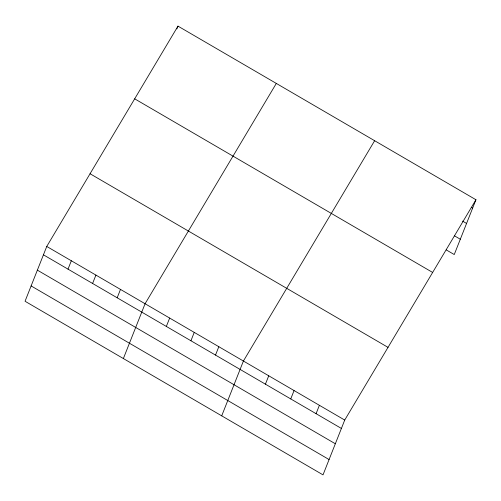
<?xml version="1.0" encoding="UTF-8"?>
<svg xmlns="http://www.w3.org/2000/svg" width="501" height="501" viewBox="0 0 501 501"><rect width="100%" height="100%" fill="white"/><g stroke="black" fill="none" stroke-linecap="round" stroke-linejoin="round"><path stroke-width="0.75" d="M46.75 246.448L25.05 301.258L323.02 474.873L344.719 420.063L475.95 199.742L177.98 26.127L46.75 246.448L344.719 420.063M68.017 269.15L71.33 260.77M176.878 28.92L177.98 26.127M92.597 283.472L95.916 275.093M117.178 297.794L120.497 289.415M123.378 358.547L145.077 303.738L276.314 83.423M166.345 326.439L169.664 318.066M190.925 340.768L194.244 332.388M215.511 355.09L218.824 346.711M221.711 415.843L243.411 361.033L374.642 140.712M265.417 384.167L268.736 375.794M290.749 398.928L294.062 390.548M316.075 413.682L319.387 405.309M475.95 199.742L454.25 254.552L446.253 249.893M471.303 207.345L472.631 208.122M462.567 221.116L466.569 223.446M454.319 235.733L460.319 239.234M134.675 98.829L432.645 272.45M90.055 173.741L388.024 347.362M43.437 254.821L341.4 428.443M37.368 270.145L335.332 443.767M31.118 285.933L329.082 459.555"/></g></svg>
